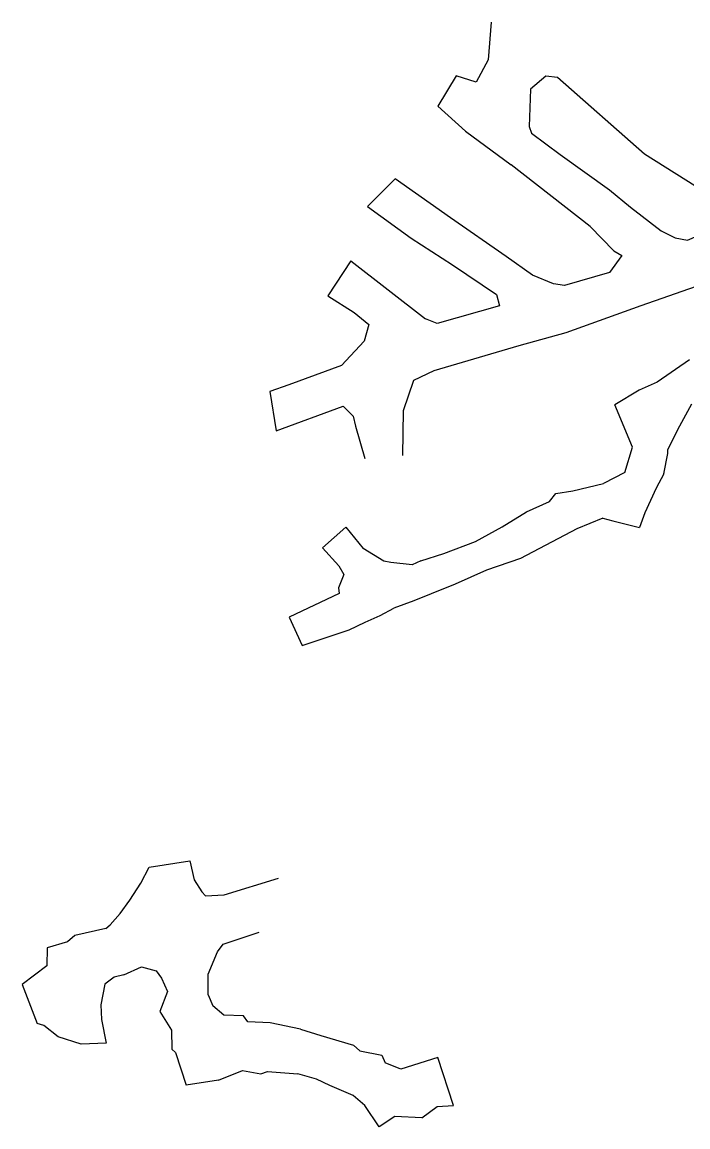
# Model space of a CAD drawing. Extents: x 539107 to 539703, y 4477622 to 4477995.
# Drawn here: x 539107 to 539178.8, y 4477676 to 4477795.2 of the extents above; entities that cross this region are included whole.
import ezdxf

# ---------------------------------------------------------------- set-up
doc = ezdxf.new("R2010")
doc.units = 0
doc.linetypes.add('DUZ', pattern=[500, 500])
doc.layers.add('KAT_1440', color=139, linetype='DUZ')

msp = doc.modelspace()

# ---------------------------------------------------------------- linework, layer by layer
at = {"layer": 'KAT_1440'}
for p, q in [((539157.59, 4477795.24, 1440.03), (539157.26, 4477791.16, 1440.27)), ((539157.26, 4477791.16, 1440.27), (539155.97, 4477788.77, 1440.11)), ((539153.82, 4477789.44, 1440.47), (539151.82, 4477786.18, 1440.47)), ((539155.97, 4477788.77, 1440.11), (539153.82, 4477789.44, 1440.47)), ((539163.47, 4477789.4, 1440.48), (539161.83, 4477788, 1440.52)), ((539164.72, 4477789.25, 1440.14), (539163.47, 4477789.4, 1440.48)), ((539174.11, 4477780.98, 1440.45), (539164.72, 4477789.25, 1440.14)), ((539161.83, 4477788, 1440.52), (539161.7, 4477783.97, 1440.43)), ((539151.82, 4477786.18, 1440.47), (539154.82, 4477783.48, 1440.47)), ((539154.82, 4477783.48, 1440.47), (539159.73, 4477779.83, 1440.58)), ((539161.7, 4477783.97, 1440.43), (539161.94, 4477783.26, 1440.24)), ((539161.94, 4477783.26, 1440.24), (539165.02, 4477780.95, 1440.29)), ((539165.02, 4477780.95, 1440.29), (539170.33, 4477777.14, 1440.26)), ((539180.81, 4477776.77, 1440.17), (539174.11, 4477780.98, 1440.45)), ((539168.26, 4477773.17, 1440.3), (539159.73, 4477779.83, 1440.58)), ((539147.25, 4477778.32, 1440.17), (539144.26, 4477775.33, 1440.17)), ((539153.21, 4477774.11, 1440.17), (539147.25, 4477778.32, 1440.17)), ((539170.33, 4477777.14, 1440.26), (539172.59, 4477775.28, 1440.24)), ((539144.26, 4477775.33, 1440.17), (539148.95, 4477771.93, 1440.16)), ((539172.59, 4477775.28, 1440.24), (539175.93, 4477772.73, 1440.06)), ((539159.22, 4477769.95, 1440.34), (539153.21, 4477774.11, 1440.17)), ((539168.26, 4477773.17, 1440.3), (539170.82, 4477770.56, 1440.23)), ((539175.93, 4477772.73, 1440.06), (539177.43, 4477771.94, 1440.08)), ((539178.75, 4477771.69, 1440.03), (539182.69, 4477773.42, 1439.97)), ((539148.95, 4477771.93, 1440.16), (539153.4, 4477769.06, 1440.37)), ((539177.43, 4477771.94, 1440.08), (539178.75, 4477771.69, 1440.03)), ((539170.82, 4477770.56, 1440.23), (539171.68, 4477770.05, 1440.09)), ((539142.44, 4477769.48, 1442.25), (539139.97, 4477765.7, 1442.25)), ((539142.44, 4477769.48, 1442.25), (539150.5, 4477763.23, 1442)), ((539162.06, 4477767.94, 1440.19), (539159.22, 4477769.95, 1440.34)), ((539171.68, 4477770.05, 1440.09), (539170.36, 4477768.23, 1440.14)), ((539153.4, 4477769.06, 1440.37), (539158.15, 4477765.83, 1440.53)), ((539164.32, 4477767, 1440.38), (539162.06, 4477767.94, 1440.19)), ((539170.36, 4477768.23, 1440.14), (539165.5, 4477766.81, 1440.22)), ((539165.5, 4477766.81, 1440.22), (539164.32, 4477767, 1440.38)), ((539180.41, 4477766.97, 1440.17), (539173.71, 4477764.62, 1440.14)), ((539139.97, 4477765.7, 1442.25), (539142.83, 4477763.9, 1442.25)), ((539158.15, 4477765.83, 1440.53), (539158.49, 4477764.61, 1440.43)), ((539158.49, 4477764.61, 1440.43), (539151.75, 4477762.73, 1440.9)), ((539173.71, 4477764.62, 1440.14), (539165.64, 4477761.71, 1440.44)), ((539142.83, 4477763.9, 1442.25), (539144.39, 4477762.61, 1442.25)), ((539151.75, 4477762.73, 1440.9), (539150.5, 4477763.23, 1442)), ((539144.39, 4477762.61, 1442.25), (539143.88, 4477760.79, 1442.28)), ((539143.88, 4477760.79, 1442.28), (539141.44, 4477758.19, 1442.38)), ((539165.64, 4477761.71, 1440.44), (539160.58, 4477760.32, 1440.61)), ((539160.58, 4477760.32, 1440.61), (539151.39, 4477757.62, 1440.88)), ((539178.97, 4477758.78, 1444.5), (539175.47, 4477756.39, 1444.48)), ((539141.44, 4477758.19, 1442.38), (539135.76, 4477756.11, 1443.21)), ((539151.39, 4477757.62, 1440.88), (539149.21, 4477756.58, 1441.02)), ((539135.76, 4477756.11, 1443.21), (539133.73, 4477755.38, 1443.69)), ((539149.21, 4477756.58, 1441.02), (539148.11, 4477753.29, 1440.77)), ((539175.47, 4477756.39, 1444.48), (539173.56, 4477755.53, 1444.42)), ((539133.73, 4477755.38, 1443.69), (539134.39, 4477751.14, 1443.1)), ((539173.56, 4477755.53, 1444.42), (539170.91, 4477753.94, 1444.39)), ((539134.39, 4477751.14, 1443.1), (539141.64, 4477753.79, 1441.1)), ((539141.64, 4477753.79, 1441.1), (539142.69, 4477752.71, 1441.1)), ((539172.82, 4477749.37, 1444.59), (539170.91, 4477753.94, 1444.39)), ((539177.91, 4477751.67, 1444.52), (539179.22, 4477754.05, 1444.44)), ((539142.69, 4477752.71, 1441.1), (539142.95, 4477751.65, 1441.03)), ((539148.11, 4477753.29, 1440.77), (539148.02, 4477748.48, 1440.58)), ((539142.95, 4477751.65, 1441.03), (539143.95, 4477748.15, 1441.07)), ((539176.64, 4477749.13, 1444.51), (539177.91, 4477751.67, 1444.52)), ((539172.01, 4477746.63, 1444.59), (539172.82, 4477749.37, 1444.59)), ((539176.64, 4477748.68, 1444.68), (539176.64, 4477749.13, 1444.51)), ((539176.2, 4477746.48, 1444.67), (539176.64, 4477748.68, 1444.68)), ((539172.01, 4477746.63, 1444.59), (539169.69, 4477745.44, 1444.58)), ((539176.2, 4477746.48, 1444.67), (539175.36, 4477744.93, 1444.72)), ((539166.38, 4477744.65, 1445), (539169.69, 4477745.44, 1444.58)), ((539163.89, 4477743.49, 1444.84), (539164.56, 4477744.36, 1444.86)), ((539164.56, 4477744.36, 1444.86), (539166.38, 4477744.65, 1445)), ((539175.36, 4477744.93, 1444.72), (539174.14, 4477742.3, 1444.72)), ((539161.39, 4477742.38, 1444.72), (539163.89, 4477743.49, 1444.84)), ((539158.77, 4477740.76, 1444.9), (539161.39, 4477742.38, 1444.72)), ((539169.61, 4477741.72, 1444.57), (539166.81, 4477740.55, 1444.76)), ((539169.61, 4477741.72, 1444.57), (539170.72, 4477741.42, 1444.65)), ((539174.14, 4477742.3, 1444.72), (539173.58, 4477740.71, 1444.77)), ((539139.41, 4477738.49, 1445.64), (539141.91, 4477740.72, 1445.64)), ((539141.91, 4477740.72, 1445.64), (539143.78, 4477738.45, 1445.65)), ((539155.89, 4477739.2, 1444.97), (539158.77, 4477740.76, 1444.9)), ((539166.81, 4477740.55, 1444.76), (539160.76, 4477737.36, 1444.79)), ((539170.72, 4477741.42, 1444.65), (539173.58, 4477740.71, 1444.77)), ((539141.16, 4477736.58, 1445.62), (539139.41, 4477738.49, 1445.64)), ((539146.01, 4477737.08, 1445.73), (539143.78, 4477738.45, 1445.65)), ((539152.47, 4477737.88, 1445.09), (539155.89, 4477739.2, 1444.97)), ((539146.77, 4477736.91, 1445.55), (539146.01, 4477737.08, 1445.73)), ((539149.99, 4477737.09, 1445.16), (539149.06, 4477736.67, 1445.42)), ((539149.99, 4477737.09, 1445.16), (539152.47, 4477737.88, 1445.09)), ((539160.76, 4477737.36, 1444.79), (539157.08, 4477736.11, 1444.88)), ((539141.16, 4477736.58, 1445.62), (539141.7, 4477735.64, 1445.66)), ((539149.06, 4477736.67, 1445.42), (539146.77, 4477736.91, 1445.55)), ((539157.08, 4477736.11, 1444.88), (539153.71, 4477734.6, 1445.04)), ((539141.7, 4477735.64, 1445.66), (539141.13, 4477734.2, 1445.43)), ((539153.71, 4477734.6, 1445.04), (539151.1, 4477733.53, 1445.2)), ((539141.19, 4477733.59, 1445.28), (539135.8, 4477731.03, 1445.3)), ((539141.13, 4477734.2, 1445.43), (539141.19, 4477733.59, 1445.28)), ((539151.1, 4477733.53, 1445.2), (539149.25, 4477732.77, 1445.31)), ((539149.25, 4477732.77, 1445.31), (539147.09, 4477732, 1445.42)), ((539135.8, 4477731.03, 1445.3), (539137.21, 4477727.95, 1445.3)), ((539143.99, 4477730.47, 1445.17), (539145.62, 4477731.22, 1445.27)), ((539145.62, 4477731.22, 1445.27), (539147.09, 4477732, 1445.42)), ((539142.27, 4477729.66, 1445.24), (539143.99, 4477730.47, 1445.17)), ((539137.21, 4477727.95, 1445.3), (539142.27, 4477729.66, 1445.24)), ((539120.71, 4477704.04, 1452.5), (539125.08, 4477704.75, 1452.5)), ((539125.08, 4477704.75, 1452.5), (539125.56, 4477702.67, 1452.5)), ((539119.81, 4477702.34, 1452.5), (539120.71, 4477704.04, 1452.5)), ((539125.56, 4477702.67, 1452.5), (539126.4, 4477701.38, 1452.5)), ((539128.79, 4477701.07, 1452.5), (539134.65, 4477702.85, 1452.83)), ((539118.63, 4477700.5, 1452.5), (539119.81, 4477702.34, 1452.5)), ((539126.4, 4477701.38, 1452.5), (539126.8, 4477700.95, 1452.5)), ((539117.57, 4477699.04, 1452.5), (539118.63, 4477700.5, 1452.5)), ((539126.8, 4477700.95, 1452.5), (539128.79, 4477701.07, 1452.5)), ((539116.51, 4477697.84, 1452.5), (539117.57, 4477699.04, 1452.5)), ((539116.04, 4477697.43, 1452.47), (539116.51, 4477697.84, 1452.5)), ((539112.7, 4477696.68, 1452.46), (539111.91, 4477696, 1452.46)), ((539116.04, 4477697.43, 1452.47), (539112.7, 4477696.68, 1452.46)), ((539128.7, 4477695.73, 1452.79), (539132.57, 4477697.02, 1452.83)), ((539109.72, 4477695.36, 1452.46), (539109.67, 4477693.42, 1452.46)), ((539111.91, 4477696, 1452.46), (539109.72, 4477695.36, 1452.46)), ((539128.09, 4477694.92, 1452.8), (539128.7, 4477695.73, 1452.79)), ((539127.06, 4477692.49, 1452.48), (539128.09, 4477694.92, 1452.8)), ((539109.67, 4477693.42, 1452.46), (539107.02, 4477691.39, 1452.02)), ((539117.98, 4477692.44, 1452.66), (539119.87, 4477693.28, 1452.47)), ((539119.87, 4477693.28, 1452.47), (539121.46, 4477692.86, 1452.52)), ((539121.46, 4477692.86, 1452.52), (539122.05, 4477692.06, 1452.72)), ((539116.94, 4477692.19, 1452.61), (539115.92, 4477691.42, 1452.53)), ((539117.98, 4477692.44, 1452.66), (539116.94, 4477692.19, 1452.61)), ((539122.05, 4477692.06, 1452.72), (539122.68, 4477690.62, 1452.76)), ((539127.06, 4477690.27, 1452.48), (539127.06, 4477692.49, 1452.48)), ((539107.02, 4477691.39, 1452.02), (539108.65, 4477687.18, 1452.42)), ((539115.92, 4477691.42, 1452.53), (539115.49, 4477689.2, 1452.3)), ((539122.68, 4477690.62, 1452.76), (539121.87, 4477688.49, 1452.22)), ((539127.06, 4477690.27, 1452.48), (539127.59, 4477689.08, 1452.4)), ((539115.49, 4477689.2, 1452.3), (539115.57, 4477687.61, 1451.92)), ((539121.87, 4477688.49, 1452.22), (539123.12, 4477686.45, 1452.33)), ((539128.78, 4477688.07, 1452.49), (539127.59, 4477689.08, 1452.4)), ((539130.9, 4477688.02, 1452.59), (539128.78, 4477688.07, 1452.49)), ((539109.34, 4477686.95, 1452.3), (539108.65, 4477687.18, 1452.42)), ((539110.9, 4477685.73, 1452.04), (539109.34, 4477686.95, 1452.3)), ((539115.57, 4477687.61, 1451.92), (539116.08, 4477685.04, 1451.64)), ((539131.36, 4477687.37, 1452.69), (539130.9, 4477688.02, 1452.59)), ((539133.76, 4477687.25, 1452.72), (539131.36, 4477687.37, 1452.69)), ((539137.03, 4477686.56, 1452.78), (539133.76, 4477687.25, 1452.72)), ((539113.4, 4477684.94, 1451.89), (539110.9, 4477685.73, 1452.04)), ((539123.12, 4477686.45, 1452.33), (539123.14, 4477684.4, 1452.34)), ((539137.03, 4477686.56, 1452.78), (539139.21, 4477685.87, 1452.78)), ((539139.21, 4477685.87, 1452.78), (539142.73, 4477684.83, 1452.78)), ((539116.08, 4477685.04, 1451.64), (539113.4, 4477684.94, 1451.89)), ((539142.73, 4477684.83, 1452.78), (539143.43, 4477684.24, 1452.78)), ((539123.14, 4477684.4, 1452.34), (539123.55, 4477684.05, 1452.32)), ((539123.55, 4477684.05, 1452.32), (539124.71, 4477680.52, 1452.4)), ((539143.43, 4477684.24, 1452.78), (539145.8, 4477683.77, 1452.78)), ((539145.8, 4477683.77, 1452.78), (539146.15, 4477682.93, 1452.78)), ((539151.82, 4477683.51, 1452.78), (539147.83, 4477682.24, 1452.78)), ((539153.53, 4477678.33, 1452.78), (539151.82, 4477683.51, 1452.78)), ((539147.83, 4477682.24, 1452.78), (539146.15, 4477682.93, 1452.78)), ((539128.18, 4477681.07, 1452.4), (539124.71, 4477680.52, 1452.4)), ((539128.18, 4477681.07, 1452.4), (539130.78, 4477682.09, 1452.47)), ((539130.78, 4477682.09, 1452.47), (539132.77, 4477681.75, 1452.57)), ((539132.77, 4477681.75, 1452.57), (539133.48, 4477682.01, 1452.68)), ((539133.48, 4477682.01, 1452.68), (539136.74, 4477681.76, 1452.79)), ((539138.74, 4477681.17, 1452.78), (539136.74, 4477681.76, 1452.79)), ((539140.19, 4477680.48, 1452.78), (539138.74, 4477681.17, 1452.78)), ((539142.7, 4477679.41, 1452.78), (539140.19, 4477680.48, 1452.78)), ((539143.97, 4477678.33, 1452.78), (539142.7, 4477679.41, 1452.78)), ((539145.51, 4477676.02, 1452.78), (539143.97, 4477678.33, 1452.78)), ((539150.11, 4477677, 1452.78), (539151.76, 4477678.21, 1452.78)), ((539151.76, 4477678.21, 1452.78), (539153.53, 4477678.33, 1452.78)), ((539147.19, 4477677.16, 1452.78), (539145.51, 4477676.02, 1452.78)), ((539150.11, 4477677, 1452.78), (539147.19, 4477677.16, 1452.78))]:
    msp.add_line(p, q, dxfattribs=at)

doc.saveas('drawing.dxf')
